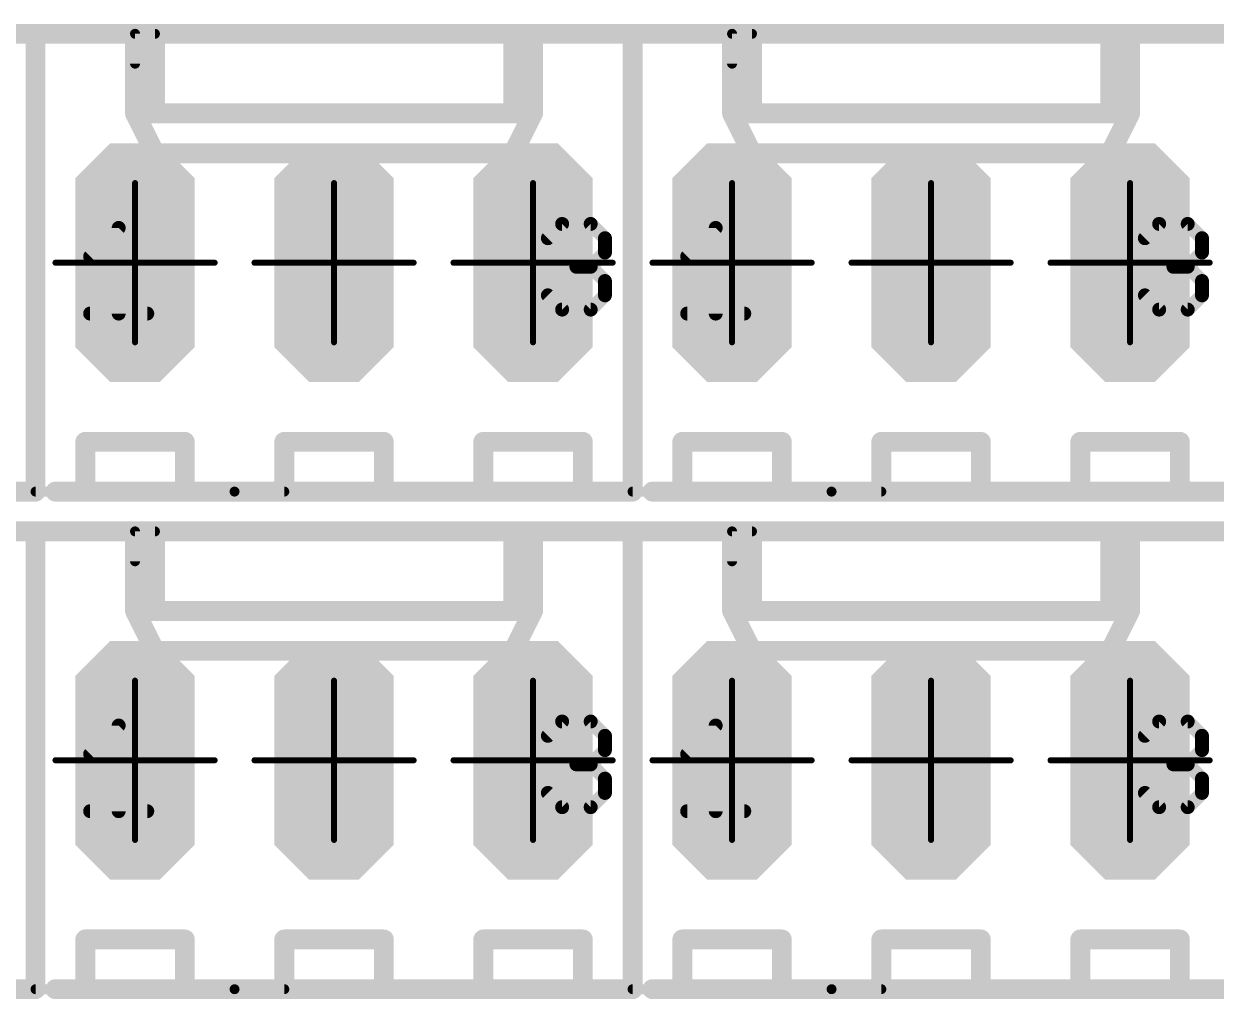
# Model space of a CAD drawing. Extents: x -84 to 54, y -45 to 6.
# Drawn here: x -50.19 to -34.97, y -31.75 to -19.3 of the extents above; entities that cross this region are included whole.
import ezdxf

# ---------------------------------------------------------------- set-up
doc = ezdxf.new("R2010")
doc.units = 0
for name, color, linetype in [('144', 253, 'CONTINUOUS'), ('17', 92, 'CONTINUOUS'), ('21', 253, 'CONTINUOUS'), ('23', 7, 'CONTINUOUS'), ('51', 253, 'CONTINUOUS')]:
    doc.layers.add(name, color=color, linetype=linetype)

# ---------------------------------------------------------------- blocks, each defined once
blk = doc.blocks.new('RECT')
blk.add_solid([(-0.5, -0.5), (0.5, -0.5), (-0.5, 0.5), (0.5, 0.5)])
blk = doc.blocks.new('LONGP100')
at = {"const_width": 0.5}
blk.add_lwpolyline([(-0.75, -0.1036), (-0.75, 0.1036), (-0.6036, 0.25), (0.6036, 0.25), (0.75, 0.1036), (0.75, -0.1036), (0.6036, -0.25), (-0.6036, -0.25), (-0.75, -0.1036), (-0.75, 0.1036)], dxfattribs=at)

msp = doc.modelspace()

# ---------------------------------------------------------------- linework, layer by layer
at = {"layer": '144', "const_width": 0.0381}
for points in [[(-48.749, -21.336, 1), (-48.7871, -21.336)], [(-46.209, -21.336, 1), (-46.2471, -21.336)], [(-43.669, -21.336, 1), (-43.7071, -21.336)], [(-41.129, -21.336, 1), (-41.1671, -21.336)], [(-38.589, -21.336, 1), (-38.6271, -21.336)], [(-36.049, -21.336, 1), (-36.0871, -21.336)], [(-49.784, -22.333, 1), (-49.784, -22.3711)], [(-47.752, -22.3711, 1), (-47.752, -22.333)], [(-47.244, -22.333, 1), (-47.244, -22.3711)], [(-45.212, -22.3711, 1), (-45.212, -22.333)], [(-44.704, -22.333, 1), (-44.704, -22.3711)], [(-42.672, -22.3711, 1), (-42.672, -22.333)], [(-42.164, -22.333, 1), (-42.164, -22.3711)], [(-40.132, -22.3711, 1), (-40.132, -22.333)], [(-39.624, -22.333, 1), (-39.624, -22.3711)], [(-37.592, -22.3711, 1), (-37.592, -22.333)], [(-37.084, -22.333, 1), (-37.084, -22.3711)], [(-35.052, -22.3711, 1), (-35.052, -22.333)], [(-48.7871, -23.368, 1), (-48.749, -23.368)], [(-46.2471, -23.368, 1), (-46.209, -23.368)], [(-43.7071, -23.368, 1), (-43.669, -23.368)], [(-41.1671, -23.368, 1), (-41.129, -23.368)], [(-38.6271, -23.368, 1), (-38.589, -23.368)], [(-36.0871, -23.368, 1), (-36.049, -23.368)], [(-48.749, -27.686, 1), (-48.7871, -27.686)], [(-46.209, -27.686, 1), (-46.2471, -27.686)], [(-43.669, -27.686, 1), (-43.7071, -27.686)], [(-41.129, -27.686, 1), (-41.1671, -27.686)], [(-38.589, -27.686, 1), (-38.6271, -27.686)], [(-36.049, -27.686, 1), (-36.0871, -27.686)], [(-49.784, -28.683, 1), (-49.784, -28.7211)], [(-47.752, -28.7211, 1), (-47.752, -28.683)], [(-47.244, -28.683, 1), (-47.244, -28.7211)], [(-45.212, -28.7211, 1), (-45.212, -28.683)], [(-44.704, -28.683, 1), (-44.704, -28.7211)], [(-42.672, -28.7211, 1), (-42.672, -28.683)], [(-42.164, -28.683, 1), (-42.164, -28.7211)], [(-40.132, -28.7211, 1), (-40.132, -28.683)], [(-39.624, -28.683, 1), (-39.624, -28.7211)], [(-37.592, -28.7211, 1), (-37.592, -28.683)], [(-37.084, -28.683, 1), (-37.084, -28.7211)], [(-35.052, -28.7211, 1), (-35.052, -28.683)], [(-48.7871, -29.718, 1), (-48.749, -29.718)], [(-46.2471, -29.718, 1), (-46.209, -29.718)], [(-43.7071, -29.718, 1), (-43.669, -29.718)], [(-41.1671, -29.718, 1), (-41.129, -29.718)], [(-38.6271, -29.718, 1), (-38.589, -29.718)], [(-36.0871, -29.718, 1), (-36.049, -29.718)]]:
    msp.add_lwpolyline(points, format="xyb", dxfattribs=at)
at = {"layer": '144', "const_width": 0.0762}
for points in [[(-48.768, -21.336), (-48.768, -23.368)], [(-46.228, -21.336), (-46.228, -23.368)], [(-43.688, -21.336), (-43.688, -23.368)], [(-41.148, -21.336), (-41.148, -23.368)], [(-38.608, -21.336), (-38.608, -23.368)], [(-36.068, -21.336), (-36.068, -23.368)], [(-49.784, -22.352), (-47.752, -22.352)], [(-47.244, -22.352), (-45.212, -22.352)], [(-44.704, -22.352), (-42.672, -22.352)], [(-42.164, -22.352), (-40.132, -22.352)], [(-39.624, -22.352), (-37.592, -22.352)], [(-37.084, -22.352), (-35.052, -22.352)], [(-48.768, -27.686), (-48.768, -29.718)], [(-46.228, -27.686), (-46.228, -29.718)], [(-43.688, -27.686), (-43.688, -29.718)], [(-41.148, -27.686), (-41.148, -29.718)], [(-38.608, -27.686), (-38.608, -29.718)], [(-36.068, -27.686), (-36.068, -29.718)], [(-49.784, -28.702), (-47.752, -28.702)], [(-47.244, -28.702), (-45.212, -28.702)], [(-44.704, -28.702), (-42.672, -28.702)], [(-42.164, -28.702), (-40.132, -28.702)], [(-39.624, -28.702), (-37.592, -28.702)], [(-37.084, -28.702), (-35.052, -28.702)]]:
    msp.add_lwpolyline(points, dxfattribs=at)
at = {"layer": '21'}
for points, const_width in [([(-50.038, -19.431), (-55.118, -19.431)], 0.254), ([(-50.038, -22.352), (-50.038, -19.431)], 0.254), ([(-50.038, -22.352), (-50.038, -19.431)], 0.254), ([(-50.038, -19.431), (-48.768, -19.431)], 0.254), ([(-48.768, -19.431), (-47.498, -19.431)], 0.254), ([(-48.768, -20.447), (-48.768, -19.431)], 0.254), ([(-48.514, -19.431), (-48.514, -20.447)], 0.254), ([(-42.418, -19.431), (-47.498, -19.431)], 0.254), ([(-43.942, -19.431), (-43.942, -20.447)], 0.254), ([(-43.688, -20.447), (-43.688, -19.431)], 0.254), ([(-42.418, -22.352), (-42.418, -19.431)], 0.254), ([(-42.418, -22.352), (-42.418, -19.431)], 0.254), ([(-42.418, -19.431), (-41.148, -19.431)], 0.254), ([(-41.148, -19.431), (-39.878, -19.431)], 0.254), ([(-41.148, -20.447), (-41.148, -19.431)], 0.254), ([(-40.894, -19.431), (-40.894, -20.447)], 0.254), ([(-34.798, -19.431), (-39.878, -19.431)], 0.254), ([(-36.322, -19.431), (-36.322, -20.447)], 0.254), ([(-36.068, -20.447), (-36.068, -19.431)], 0.254), ([(-48.768, -19.812), (-48.768, -19.431)], 0.127), ([(-48.514, -19.431), (-48.768, -19.431)], 0.127), ([(-41.148, -19.812), (-41.148, -19.431)], 0.127), ([(-40.894, -19.431), (-41.148, -19.431)], 0.127), ([(-48.768, -20.447), (-48.514, -20.447)], 0.254), ([(-48.768, -20.447), (-48.514, -20.955)], 0.254), ([(-48.514, -20.447), (-43.942, -20.447)], 0.254), ([(-43.942, -20.447), (-43.688, -20.447)], 0.254), ([(-43.942, -20.955), (-43.688, -20.447)], 0.254), ([(-41.148, -20.447), (-40.894, -20.447)], 0.254), ([(-41.148, -20.447), (-40.894, -20.955)], 0.254), ([(-40.894, -20.447), (-36.322, -20.447)], 0.254), ([(-36.322, -20.447), (-36.068, -20.447)], 0.254), ([(-36.322, -20.955), (-36.068, -20.447)], 0.254), ([(-48.514, -20.955), (-43.942, -20.955)], 0.254), ([(-40.894, -20.955), (-36.322, -20.955)], 0.254), ([(-49.341, -22.2725), (-48.9767, -21.9081)], 0.1778), ([(-48.9767, -21.9081), (-48.9767, -23.0012)], 0.1778), ([(-43.499, -22.0395), (-43.3169, -21.8573)], 0.1778), ([(-43.3169, -21.8573), (-42.9525, -21.8573)], 0.1778), ([(-42.9525, -21.8573), (-42.7703, -22.0395)], 0.1778), ([(-41.721, -22.2725), (-41.3567, -21.9081)], 0.1778), ([(-41.3567, -21.9081), (-41.3567, -23.0012)], 0.1778), ([(-35.879, -22.0395), (-35.6969, -21.8573)], 0.1778), ([(-35.6969, -21.8573), (-35.3325, -21.8573)], 0.1778), ([(-35.3325, -21.8573), (-35.1503, -22.0395)], 0.1778), ([(-42.7703, -22.0395), (-42.7703, -22.2217)], 0.1778), ([(-35.1503, -22.0395), (-35.1503, -22.2217)], 0.1778), ([(-42.7703, -22.2217), (-42.9525, -22.4039)], 0.1778), ([(-35.1503, -22.2217), (-35.3325, -22.4039)], 0.1778), ([(-50.038, -22.352), (-50.038, -25.273)], 0.254), ([(-50.038, -22.352), (-50.038, -25.273)], 0.254), ([(-42.9525, -22.4039), (-43.1347, -22.4039)], 0.1778), ([(-42.9525, -22.4039), (-42.7703, -22.5861)], 0.1778), ([(-42.418, -22.352), (-42.418, -25.273)], 0.254), ([(-42.418, -22.352), (-42.418, -25.273)], 0.254), ([(-35.3325, -22.4039), (-35.5147, -22.4039)], 0.1778), ([(-35.3325, -22.4039), (-35.1503, -22.5861)], 0.1778), ([(-42.7703, -22.5861), (-42.7703, -22.7683)], 0.1778), ([(-35.1503, -22.5861), (-35.1503, -22.7683)], 0.1778), ([(-43.3169, -22.9504), (-43.499, -22.7683)], 0.1778), ([(-42.7703, -22.7683), (-42.9525, -22.9504)], 0.1778), ([(-35.6969, -22.9504), (-35.879, -22.7683)], 0.1778), ([(-35.1503, -22.7683), (-35.3325, -22.9504)], 0.1778), ([(-49.341, -23.0012), (-48.6123, -23.0012)], 0.1778), ([(-42.9525, -22.9504), (-43.3169, -22.9504)], 0.1778), ([(-41.721, -23.0012), (-40.9923, -23.0012)], 0.1778), ([(-35.3325, -22.9504), (-35.6969, -22.9504)], 0.1778), ([(-49.403, -25.273), (-49.403, -24.638)], 0.254), ([(-49.403, -24.638), (-48.133, -24.638)], 0.254), ([(-48.133, -24.638), (-48.133, -25.273)], 0.254), ([(-46.863, -25.273), (-46.863, -24.638)], 0.254), ([(-46.863, -24.638), (-45.593, -24.638)], 0.254), ([(-45.593, -24.638), (-45.593, -25.273)], 0.254), ([(-44.323, -25.273), (-44.323, -24.638)], 0.254), ([(-44.323, -24.638), (-43.053, -24.638)], 0.254), ([(-43.053, -24.638), (-43.053, -25.273)], 0.254), ([(-41.783, -25.273), (-41.783, -24.638)], 0.254), ([(-41.783, -24.638), (-40.513, -24.638)], 0.254), ([(-40.513, -24.638), (-40.513, -25.273)], 0.254), ([(-39.243, -25.273), (-39.243, -24.638)], 0.254), ([(-39.243, -24.638), (-37.973, -24.638)], 0.254), ([(-37.973, -24.638), (-37.973, -25.273)], 0.254), ([(-36.703, -25.273), (-36.703, -24.638)], 0.254), ([(-36.703, -24.638), (-35.433, -24.638)], 0.254), ([(-35.433, -24.638), (-35.433, -25.273)], 0.254), ([(-50.673, -25.273), (-50.038, -25.273)], 0.254), ([(-50.038, -25.273), (-47.498, -25.273)], 0.127), ([(-49.784, -25.273), (-49.403, -25.273)], 0.254), ([(-48.133, -25.273), (-49.403, -25.273)], 0.254), ([(-48.133, -25.273), (-46.863, -25.273)], 0.254), ([(-46.863, -25.273), (-47.498, -25.273)], 0.127), ([(-45.593, -25.273), (-46.863, -25.273)], 0.254), ([(-45.593, -25.273), (-44.323, -25.273)], 0.254), ([(-43.053, -25.273), (-44.323, -25.273)], 0.254), ([(-43.053, -25.273), (-42.418, -25.273)], 0.254), ([(-42.418, -25.273), (-39.878, -25.273)], 0.127), ([(-42.164, -25.273), (-41.783, -25.273)], 0.254), ([(-40.513, -25.273), (-41.783, -25.273)], 0.254), ([(-40.513, -25.273), (-39.243, -25.273)], 0.254), ([(-39.243, -25.273), (-39.878, -25.273)], 0.127), ([(-37.973, -25.273), (-39.243, -25.273)], 0.254), ([(-37.973, -25.273), (-36.703, -25.273)], 0.254), ([(-35.433, -25.273), (-36.703, -25.273)], 0.254), ([(-35.433, -25.273), (-34.798, -25.273)], 0.254), ([(-50.038, -25.781), (-55.118, -25.781)], 0.254), ([(-50.038, -28.702), (-50.038, -25.781)], 0.254), ([(-50.038, -28.702), (-50.038, -25.781)], 0.254), ([(-50.038, -25.781), (-48.768, -25.781)], 0.254), ([(-48.768, -25.781), (-47.498, -25.781)], 0.254), ([(-48.768, -26.797), (-48.768, -25.781)], 0.254), ([(-48.768, -26.162), (-48.768, -25.781)], 0.127), ([(-48.514, -25.781), (-48.768, -25.781)], 0.127), ([(-48.514, -25.781), (-48.514, -26.797)], 0.254), ([(-42.418, -25.781), (-47.498, -25.781)], 0.254), ([(-43.942, -25.781), (-43.942, -26.797)], 0.254), ([(-43.688, -26.797), (-43.688, -25.781)], 0.254), ([(-42.418, -28.702), (-42.418, -25.781)], 0.254), ([(-42.418, -28.702), (-42.418, -25.781)], 0.254), ([(-42.418, -25.781), (-41.148, -25.781)], 0.254), ([(-41.148, -25.781), (-39.878, -25.781)], 0.254), ([(-41.148, -26.797), (-41.148, -25.781)], 0.254), ([(-41.148, -26.162), (-41.148, -25.781)], 0.127), ([(-40.894, -25.781), (-41.148, -25.781)], 0.127), ([(-40.894, -25.781), (-40.894, -26.797)], 0.254), ([(-34.798, -25.781), (-39.878, -25.781)], 0.254), ([(-36.322, -25.781), (-36.322, -26.797)], 0.254), ([(-36.068, -26.797), (-36.068, -25.781)], 0.254), ([(-48.768, -26.797), (-48.514, -26.797)], 0.254), ([(-48.768, -26.797), (-48.514, -27.305)], 0.254), ([(-48.514, -26.797), (-43.942, -26.797)], 0.254), ([(-43.942, -26.797), (-43.688, -26.797)], 0.254), ([(-43.942, -27.305), (-43.688, -26.797)], 0.254), ([(-41.148, -26.797), (-40.894, -26.797)], 0.254), ([(-41.148, -26.797), (-40.894, -27.305)], 0.254), ([(-40.894, -26.797), (-36.322, -26.797)], 0.254), ([(-36.322, -26.797), (-36.068, -26.797)], 0.254), ([(-36.322, -27.305), (-36.068, -26.797)], 0.254), ([(-48.514, -27.305), (-43.942, -27.305)], 0.254), ([(-40.894, -27.305), (-36.322, -27.305)], 0.254), ([(-43.499, -28.3895), (-43.3169, -28.2073)], 0.1778), ([(-43.3169, -28.2073), (-42.9525, -28.2073)], 0.1778), ([(-42.9525, -28.2073), (-42.7703, -28.3895)], 0.1778), ([(-35.879, -28.3895), (-35.6969, -28.2073)], 0.1778), ([(-35.6969, -28.2073), (-35.3325, -28.2073)], 0.1778), ([(-35.3325, -28.2073), (-35.1503, -28.3895)], 0.1778), ([(-49.341, -28.6225), (-48.9767, -28.2581)], 0.1778), ([(-48.9767, -28.2581), (-48.9767, -29.3512)], 0.1778), ([(-42.7703, -28.3895), (-42.7703, -28.5717)], 0.1778), ([(-41.721, -28.6225), (-41.3567, -28.2581)], 0.1778), ([(-41.3567, -28.2581), (-41.3567, -29.3512)], 0.1778), ([(-35.1503, -28.3895), (-35.1503, -28.5717)], 0.1778), ([(-50.038, -28.702), (-50.038, -31.623)], 0.254), ([(-50.038, -28.702), (-50.038, -31.623)], 0.254), ([(-42.7703, -28.5717), (-42.9525, -28.7539)], 0.1778), ([(-42.418, -28.702), (-42.418, -31.623)], 0.254), ([(-42.418, -28.702), (-42.418, -31.623)], 0.254), ([(-35.1503, -28.5717), (-35.3325, -28.7539)], 0.1778), ([(-42.9525, -28.7539), (-43.1347, -28.7539)], 0.1778), ([(-42.9525, -28.7539), (-42.7703, -28.9361)], 0.1778), ([(-35.3325, -28.7539), (-35.5147, -28.7539)], 0.1778), ([(-35.3325, -28.7539), (-35.1503, -28.9361)], 0.1778), ([(-42.7703, -28.9361), (-42.7703, -29.1183)], 0.1778), ([(-35.1503, -28.9361), (-35.1503, -29.1183)], 0.1778), ([(-43.3169, -29.3004), (-43.499, -29.1183)], 0.1778), ([(-42.7703, -29.1183), (-42.9525, -29.3004)], 0.1778), ([(-35.6969, -29.3004), (-35.879, -29.1183)], 0.1778), ([(-35.1503, -29.1183), (-35.3325, -29.3004)], 0.1778), ([(-42.9525, -29.3004), (-43.3169, -29.3004)], 0.1778), ([(-35.3325, -29.3004), (-35.6969, -29.3004)], 0.1778), ([(-49.341, -29.3512), (-48.6123, -29.3512)], 0.1778), ([(-41.721, -29.3512), (-40.9923, -29.3512)], 0.1778), ([(-49.403, -31.623), (-49.403, -30.988)], 0.254), ([(-49.403, -30.988), (-48.133, -30.988)], 0.254), ([(-48.133, -30.988), (-48.133, -31.623)], 0.254), ([(-46.863, -31.623), (-46.863, -30.988)], 0.254), ([(-46.863, -30.988), (-45.593, -30.988)], 0.254), ([(-45.593, -30.988), (-45.593, -31.623)], 0.254), ([(-44.323, -31.623), (-44.323, -30.988)], 0.254), ([(-44.323, -30.988), (-43.053, -30.988)], 0.254), ([(-43.053, -30.988), (-43.053, -31.623)], 0.254), ([(-41.783, -31.623), (-41.783, -30.988)], 0.254), ([(-41.783, -30.988), (-40.513, -30.988)], 0.254), ([(-40.513, -30.988), (-40.513, -31.623)], 0.254), ([(-39.243, -31.623), (-39.243, -30.988)], 0.254), ([(-39.243, -30.988), (-37.973, -30.988)], 0.254), ([(-37.973, -30.988), (-37.973, -31.623)], 0.254), ([(-36.703, -31.623), (-36.703, -30.988)], 0.254), ([(-36.703, -30.988), (-35.433, -30.988)], 0.254), ([(-35.433, -30.988), (-35.433, -31.623)], 0.254), ([(-50.673, -31.623), (-50.038, -31.623)], 0.254), ([(-49.784, -31.623), (-49.403, -31.623)], 0.254), ([(-48.133, -31.623), (-49.403, -31.623)], 0.254), ([(-48.133, -31.623), (-46.863, -31.623)], 0.254), ([(-45.593, -31.623), (-46.863, -31.623)], 0.254), ([(-45.593, -31.623), (-44.323, -31.623)], 0.254), ([(-43.053, -31.623), (-44.323, -31.623)], 0.254), ([(-43.053, -31.623), (-42.418, -31.623)], 0.254), ([(-42.164, -31.623), (-41.783, -31.623)], 0.254), ([(-40.513, -31.623), (-41.783, -31.623)], 0.254), ([(-40.513, -31.623), (-39.243, -31.623)], 0.254), ([(-37.973, -31.623), (-39.243, -31.623)], 0.254), ([(-37.973, -31.623), (-36.703, -31.623)], 0.254), ([(-35.433, -31.623), (-36.703, -31.623)], 0.254), ([(-35.433, -31.623), (-34.798, -31.623)], 0.254), ([(-50.038, -31.623), (-47.498, -31.623)], 0.127), ([(-46.863, -31.623), (-47.498, -31.623)], 0.127), ([(-42.418, -31.623), (-39.878, -31.623)], 0.127), ([(-39.243, -31.623), (-39.878, -31.623)], 0.127)]:
    msp.add_lwpolyline(points, dxfattribs=dict(at, const_width=const_width))
for points, const_width in [([(-49.9745, -19.431, 1), (-50.1015, -19.431)], 0.127), ([(-49.9745, -19.431, 1), (-50.1015, -19.431)], 0.127), ([(-50.038, -19.3675, 1), (-50.038, -19.4945)], 0.127), ([(-50.038, -19.4945, 1), (-50.038, -19.3675)], 0.127), ([(-48.768, -19.3675, 1), (-48.768, -19.4945)], 0.127), ([(-48.7045, -19.431, 1), (-48.8315, -19.431)], 0.127), ([(-48.768, -19.4945, 1), (-48.768, -19.3675)], 0.127), ([(-48.4505, -19.431, 1), (-48.5775, -19.431)], 0.127), ([(-47.498, -19.3675, 1), (-47.498, -19.4945)], 0.127), ([(-47.498, -19.4945, 1), (-47.498, -19.3675)], 0.127), ([(-43.8785, -19.431, 1), (-44.0055, -19.431)], 0.127), ([(-43.6245, -19.431, 1), (-43.7515, -19.431)], 0.127), ([(-42.3545, -19.431, 1), (-42.4815, -19.431)], 0.127), ([(-42.3545, -19.431, 1), (-42.4815, -19.431)], 0.127), ([(-42.418, -19.3675, 1), (-42.418, -19.4945)], 0.127), ([(-42.418, -19.4945, 1), (-42.418, -19.3675)], 0.127), ([(-41.148, -19.3675, 1), (-41.148, -19.4945)], 0.127), ([(-41.0845, -19.431, 1), (-41.2115, -19.431)], 0.127), ([(-41.148, -19.4945, 1), (-41.148, -19.3675)], 0.127), ([(-40.8305, -19.431, 1), (-40.9575, -19.431)], 0.127), ([(-39.878, -19.3675, 1), (-39.878, -19.4945)], 0.127), ([(-39.878, -19.4945, 1), (-39.878, -19.3675)], 0.127), ([(-36.2585, -19.431, 1), (-36.3855, -19.431)], 0.127), ([(-36.0045, -19.431, 1), (-36.1315, -19.431)], 0.127), ([(-48.7362, -19.431, 1), (-48.7998, -19.431)], 0.0635), ([(-48.768, -19.3993, 1), (-48.768, -19.4627)], 0.0635), ([(-48.514, -19.4627, 1), (-48.514, -19.3993)], 0.0635), ([(-41.1163, -19.431, 1), (-41.1798, -19.431)], 0.0635), ([(-41.148, -19.3993, 1), (-41.148, -19.4627)], 0.0635), ([(-40.894, -19.4627, 1), (-40.894, -19.3993)], 0.0635), ([(-48.7998, -19.812, 1), (-48.7362, -19.812)], 0.0635), ([(-41.1798, -19.812, 1), (-41.1163, -19.812)], 0.0635), ([(-48.768, -20.3835, 1), (-48.768, -20.5105)], 0.127), ([(-48.7112, -20.4186, 1), (-48.8248, -20.4754)], 0.127), ([(-48.8315, -20.447, 1), (-48.7045, -20.447)], 0.127), ([(-48.514, -20.3835, 1), (-48.514, -20.5105)], 0.127), ([(-48.5775, -20.447, 1), (-48.4505, -20.447)], 0.127), ([(-48.514, -20.5105, 1), (-48.514, -20.3835)], 0.127), ([(-43.942, -20.3835, 1), (-43.942, -20.5105)], 0.127), ([(-44.0055, -20.447, 1), (-43.8785, -20.447)], 0.127), ([(-43.942, -20.5105, 1), (-43.942, -20.3835)], 0.127), ([(-43.7515, -20.447, 1), (-43.6245, -20.447)], 0.127), ([(-43.6312, -20.4754, 1), (-43.7448, -20.4186)], 0.127), ([(-43.688, -20.5105, 1), (-43.688, -20.3835)], 0.127), ([(-41.148, -20.3835, 1), (-41.148, -20.5105)], 0.127), ([(-41.0912, -20.4186, 1), (-41.2048, -20.4754)], 0.127), ([(-41.2115, -20.447, 1), (-41.0845, -20.447)], 0.127), ([(-40.894, -20.3835, 1), (-40.894, -20.5105)], 0.127), ([(-40.9575, -20.447, 1), (-40.8305, -20.447)], 0.127), ([(-40.894, -20.5105, 1), (-40.894, -20.3835)], 0.127), ([(-36.322, -20.3835, 1), (-36.322, -20.5105)], 0.127), ([(-36.3855, -20.447, 1), (-36.2585, -20.447)], 0.127), ([(-36.322, -20.5105, 1), (-36.322, -20.3835)], 0.127), ([(-36.1315, -20.447, 1), (-36.0045, -20.447)], 0.127), ([(-36.0112, -20.4754, 1), (-36.1248, -20.4186)], 0.127), ([(-36.068, -20.5105, 1), (-36.068, -20.3835)], 0.127), ([(-48.514, -20.8915, 1), (-48.514, -21.0185)], 0.127), ([(-43.942, -21.0185, 1), (-43.942, -20.8915)], 0.127), ([(-40.894, -20.8915, 1), (-40.894, -21.0185)], 0.127), ([(-36.322, -21.0185, 1), (-36.322, -20.8915)], 0.127), ([(-48.5708, -20.9834, 1), (-48.4572, -20.9266)], 0.127), ([(-43.9988, -20.9266, 1), (-43.8852, -20.9834)], 0.127), ([(-40.9508, -20.9834, 1), (-40.8372, -20.9266)], 0.127), ([(-36.3788, -20.9266, 1), (-36.2652, -20.9834)], 0.127), ([(-48.9323, -21.9081, 1), (-49.0211, -21.9081)], 0.0889), ([(-48.9453, -21.9395, 1), (-49.0081, -21.8767)], 0.0889), ([(-43.3169, -21.8129, 1), (-43.3169, -21.9018)], 0.0889), ([(-43.2855, -21.8887, 1), (-43.3483, -21.8259)], 0.0889), ([(-42.9211, -21.8259, 1), (-42.9839, -21.8887)], 0.0889), ([(-42.9525, -21.9018, 1), (-42.9525, -21.8129)], 0.0889), ([(-41.3123, -21.9081, 1), (-41.4012, -21.9081)], 0.0889), ([(-41.3253, -21.9395, 1), (-41.3881, -21.8767)], 0.0889), ([(-35.6969, -21.8129, 1), (-35.6969, -21.9018)], 0.0889), ([(-35.6655, -21.8887, 1), (-35.7283, -21.8259)], 0.0889), ([(-35.3011, -21.8259, 1), (-35.3639, -21.8887)], 0.0889), ([(-35.3325, -21.9018, 1), (-35.3325, -21.8129)], 0.0889), ([(-43.5304, -22.0081, 1), (-43.4676, -22.0709)], 0.0889), ([(-42.7259, -22.0395, 1), (-42.8147, -22.0395)], 0.0889), ([(-42.8017, -22.0709, 1), (-42.7389, -22.0081)], 0.0889), ([(-35.9104, -22.0081, 1), (-35.8476, -22.0709)], 0.0889), ([(-35.1059, -22.0395, 1), (-35.1947, -22.0395)], 0.0889), ([(-35.1817, -22.0709, 1), (-35.1189, -22.0081)], 0.0889), ([(-49.3724, -22.2411, 1), (-49.3096, -22.3039)], 0.0889), ([(-42.8147, -22.2217, 1), (-42.7259, -22.2217)], 0.0889), ([(-42.7389, -22.2531, 1), (-42.8017, -22.1903)], 0.0889), ([(-41.7524, -22.2411, 1), (-41.6896, -22.3039)], 0.0889), ([(-35.1947, -22.2217, 1), (-35.1059, -22.2217)], 0.0889), ([(-35.1189, -22.2531, 1), (-35.1817, -22.1903)], 0.0889), ([(-49.9745, -22.352, 1), (-50.1015, -22.352)], 0.127), ([(-49.9745, -22.352, 1), (-50.1015, -22.352)], 0.127), ([(-50.1015, -22.352, 1), (-49.9745, -22.352)], 0.127), ([(-50.1015, -22.352, 1), (-49.9745, -22.352)], 0.127), ([(-43.1347, -22.3594, 1), (-43.1347, -22.4484)], 0.0889), ([(-42.9211, -22.3725, 1), (-42.9839, -22.4353)], 0.0889), ([(-42.9839, -22.3725, 1), (-42.9211, -22.4353)], 0.0889), ([(-42.9525, -22.4484, 1), (-42.9525, -22.3594)], 0.0889), ([(-42.3545, -22.352, 1), (-42.4815, -22.352)], 0.127), ([(-42.3545, -22.352, 1), (-42.4815, -22.352)], 0.127), ([(-42.4815, -22.352, 1), (-42.3545, -22.352)], 0.127), ([(-42.4815, -22.352, 1), (-42.3545, -22.352)], 0.127), ([(-35.5147, -22.3594, 1), (-35.5147, -22.4484)], 0.0889), ([(-35.3011, -22.3725, 1), (-35.3639, -22.4353)], 0.0889), ([(-35.3639, -22.3725, 1), (-35.3011, -22.4353)], 0.0889), ([(-35.3325, -22.4484, 1), (-35.3325, -22.3594)], 0.0889), ([(-42.7259, -22.5861, 1), (-42.8147, -22.5861)], 0.0889), ([(-42.8017, -22.6175, 1), (-42.7389, -22.5547)], 0.0889), ([(-35.1059, -22.5861, 1), (-35.1947, -22.5861)], 0.0889), ([(-35.1817, -22.6175, 1), (-35.1189, -22.5547)], 0.0889), ([(-43.4676, -22.7369, 1), (-43.5304, -22.7997)], 0.0889), ([(-42.8147, -22.7683, 1), (-42.7259, -22.7683)], 0.0889), ([(-42.7389, -22.7997, 1), (-42.8017, -22.7369)], 0.0889), ([(-35.8476, -22.7369, 1), (-35.9104, -22.7997)], 0.0889), ([(-35.1947, -22.7683, 1), (-35.1059, -22.7683)], 0.0889), ([(-35.1189, -22.7997, 1), (-35.1817, -22.7369)], 0.0889), ([(-49.341, -22.9567, 1), (-49.341, -23.0457)], 0.0889), ([(-49.0211, -23.0012, 1), (-48.9323, -23.0012)], 0.0889), ([(-48.6123, -23.0457, 1), (-48.6123, -22.9567)], 0.0889), ([(-43.3169, -22.906, 1), (-43.3169, -22.9949)], 0.0889), ([(-43.3483, -22.9818, 1), (-43.2855, -22.919)], 0.0889), ([(-42.9839, -22.919, 1), (-42.9211, -22.9818)], 0.0889), ([(-42.9525, -22.9949, 1), (-42.9525, -22.906)], 0.0889), ([(-41.721, -22.9567, 1), (-41.721, -23.0457)], 0.0889), ([(-41.4012, -23.0012, 1), (-41.3123, -23.0012)], 0.0889), ([(-40.9923, -23.0457, 1), (-40.9923, -22.9567)], 0.0889), ([(-35.6969, -22.906, 1), (-35.6969, -22.9949)], 0.0889), ([(-35.7283, -22.9818, 1), (-35.6655, -22.919)], 0.0889), ([(-35.3639, -22.919, 1), (-35.3011, -22.9818)], 0.0889), ([(-35.3325, -22.9949, 1), (-35.3325, -22.906)], 0.0889), ([(-49.3395, -24.638, 1), (-49.4665, -24.638)], 0.127), ([(-49.403, -24.5745, 1), (-49.403, -24.7015)], 0.127), ([(-48.0695, -24.638, 1), (-48.1965, -24.638)], 0.127), ([(-48.133, -24.7015, 1), (-48.133, -24.5745)], 0.127), ([(-46.7995, -24.638, 1), (-46.9265, -24.638)], 0.127), ([(-46.863, -24.5745, 1), (-46.863, -24.7015)], 0.127), ([(-45.5295, -24.638, 1), (-45.6565, -24.638)], 0.127), ([(-45.593, -24.7015, 1), (-45.593, -24.5745)], 0.127), ([(-44.2595, -24.638, 1), (-44.3865, -24.638)], 0.127), ([(-44.323, -24.5745, 1), (-44.323, -24.7015)], 0.127), ([(-42.9895, -24.638, 1), (-43.1165, -24.638)], 0.127), ([(-43.053, -24.7015, 1), (-43.053, -24.5745)], 0.127), ([(-41.7195, -24.638, 1), (-41.8465, -24.638)], 0.127), ([(-41.783, -24.5745, 1), (-41.783, -24.7015)], 0.127), ([(-40.4495, -24.638, 1), (-40.5765, -24.638)], 0.127), ([(-40.513, -24.7015, 1), (-40.513, -24.5745)], 0.127), ([(-39.1795, -24.638, 1), (-39.3065, -24.638)], 0.127), ([(-39.243, -24.5745, 1), (-39.243, -24.7015)], 0.127), ([(-37.9095, -24.638, 1), (-38.0365, -24.638)], 0.127), ([(-37.973, -24.7015, 1), (-37.973, -24.5745)], 0.127), ([(-36.6395, -24.638, 1), (-36.7665, -24.638)], 0.127), ([(-36.703, -24.5745, 1), (-36.703, -24.7015)], 0.127), ([(-35.3695, -24.638, 1), (-35.4965, -24.638)], 0.127), ([(-35.433, -24.7015, 1), (-35.433, -24.5745)], 0.127), ([(-50.1015, -25.273, 1), (-49.9745, -25.273)], 0.127), ([(-50.1015, -25.273, 1), (-49.9745, -25.273)], 0.127), ([(-50.038, -25.3365, 1), (-50.038, -25.2095)], 0.127), ([(-50.038, -25.2413, 1), (-50.038, -25.3047)], 0.0635), ([(-49.784, -25.2095, 1), (-49.784, -25.3365)], 0.127), ([(-49.403, -25.2095, 1), (-49.403, -25.3365)], 0.127), ([(-49.4665, -25.273, 1), (-49.3395, -25.273)], 0.127), ([(-49.403, -25.3365, 1), (-49.403, -25.2095)], 0.127), ([(-48.133, -25.2095, 1), (-48.133, -25.3365)], 0.127), ([(-48.1965, -25.273, 1), (-48.0695, -25.273)], 0.127), ([(-48.133, -25.3365, 1), (-48.133, -25.2095)], 0.127), ([(-47.498, -25.2413, 1), (-47.498, -25.3047)], 0.0635), ([(-47.498, -25.3047, 1), (-47.498, -25.2413)], 0.0635), ([(-46.863, -25.2095, 1), (-46.863, -25.3365)], 0.127), ([(-46.9265, -25.273, 1), (-46.7995, -25.273)], 0.127), ([(-46.863, -25.3365, 1), (-46.863, -25.2095)], 0.127), ([(-46.863, -25.3047, 1), (-46.863, -25.2413)], 0.0635), ([(-45.593, -25.2095, 1), (-45.593, -25.3365)], 0.127), ([(-45.6565, -25.273, 1), (-45.5295, -25.273)], 0.127), ([(-45.593, -25.3365, 1), (-45.593, -25.2095)], 0.127), ([(-44.323, -25.2095, 1), (-44.323, -25.3365)], 0.127), ([(-44.3865, -25.273, 1), (-44.2595, -25.273)], 0.127), ([(-44.323, -25.3365, 1), (-44.323, -25.2095)], 0.127), ([(-43.053, -25.2095, 1), (-43.053, -25.3365)], 0.127), ([(-43.1165, -25.273, 1), (-42.9895, -25.273)], 0.127), ([(-43.053, -25.3365, 1), (-43.053, -25.2095)], 0.127), ([(-42.4815, -25.273, 1), (-42.3545, -25.273)], 0.127), ([(-42.4815, -25.273, 1), (-42.3545, -25.273)], 0.127), ([(-42.418, -25.3365, 1), (-42.418, -25.2095)], 0.127), ([(-42.418, -25.2413, 1), (-42.418, -25.3047)], 0.0635), ([(-42.164, -25.2095, 1), (-42.164, -25.3365)], 0.127), ([(-41.783, -25.2095, 1), (-41.783, -25.3365)], 0.127), ([(-41.8465, -25.273, 1), (-41.7195, -25.273)], 0.127), ([(-41.783, -25.3365, 1), (-41.783, -25.2095)], 0.127), ([(-40.513, -25.2095, 1), (-40.513, -25.3365)], 0.127), ([(-40.5765, -25.273, 1), (-40.4495, -25.273)], 0.127), ([(-40.513, -25.3365, 1), (-40.513, -25.2095)], 0.127), ([(-39.878, -25.2413, 1), (-39.878, -25.3047)], 0.0635), ([(-39.878, -25.3047, 1), (-39.878, -25.2413)], 0.0635), ([(-39.243, -25.2095, 1), (-39.243, -25.3365)], 0.127), ([(-39.3065, -25.273, 1), (-39.1795, -25.273)], 0.127), ([(-39.243, -25.3365, 1), (-39.243, -25.2095)], 0.127), ([(-39.243, -25.3047, 1), (-39.243, -25.2413)], 0.0635), ([(-37.973, -25.2095, 1), (-37.973, -25.3365)], 0.127), ([(-38.0365, -25.273, 1), (-37.9095, -25.273)], 0.127), ([(-37.973, -25.3365, 1), (-37.973, -25.2095)], 0.127), ([(-36.703, -25.2095, 1), (-36.703, -25.3365)], 0.127), ([(-36.7665, -25.273, 1), (-36.6395, -25.273)], 0.127), ([(-36.703, -25.3365, 1), (-36.703, -25.2095)], 0.127), ([(-35.433, -25.2095, 1), (-35.433, -25.3365)], 0.127), ([(-35.4965, -25.273, 1), (-35.3695, -25.273)], 0.127), ([(-35.433, -25.3365, 1), (-35.433, -25.2095)], 0.127), ([(-49.9745, -25.781, 1), (-50.1015, -25.781)], 0.127), ([(-49.9745, -25.781, 1), (-50.1015, -25.781)], 0.127), ([(-50.038, -25.7175, 1), (-50.038, -25.8445)], 0.127), ([(-50.038, -25.8445, 1), (-50.038, -25.7175)], 0.127), ([(-48.768, -25.7175, 1), (-48.768, -25.8445)], 0.127), ([(-48.7045, -25.781, 1), (-48.8315, -25.781)], 0.127), ([(-48.7362, -25.781, 1), (-48.7998, -25.781)], 0.0635), ([(-48.768, -25.8445, 1), (-48.768, -25.7175)], 0.127), ([(-48.768, -25.7493, 1), (-48.768, -25.8128)], 0.0635), ([(-48.4505, -25.781, 1), (-48.5775, -25.781)], 0.127), ([(-48.514, -25.8128, 1), (-48.514, -25.7493)], 0.0635), ([(-47.498, -25.7175, 1), (-47.498, -25.8445)], 0.127), ([(-47.498, -25.8445, 1), (-47.498, -25.7175)], 0.127), ([(-43.8785, -25.781, 1), (-44.0055, -25.781)], 0.127), ([(-43.6245, -25.781, 1), (-43.7515, -25.781)], 0.127), ([(-42.3545, -25.781, 1), (-42.4815, -25.781)], 0.127), ([(-42.3545, -25.781, 1), (-42.4815, -25.781)], 0.127), ([(-42.418, -25.7175, 1), (-42.418, -25.8445)], 0.127), ([(-42.418, -25.8445, 1), (-42.418, -25.7175)], 0.127), ([(-41.148, -25.7175, 1), (-41.148, -25.8445)], 0.127), ([(-41.0845, -25.781, 1), (-41.2115, -25.781)], 0.127), ([(-41.1163, -25.781, 1), (-41.1798, -25.781)], 0.0635), ([(-41.148, -25.8445, 1), (-41.148, -25.7175)], 0.127), ([(-41.148, -25.7493, 1), (-41.148, -25.8128)], 0.0635), ([(-40.8305, -25.781, 1), (-40.9575, -25.781)], 0.127), ([(-40.894, -25.8128, 1), (-40.894, -25.7493)], 0.0635), ([(-39.878, -25.7175, 1), (-39.878, -25.8445)], 0.127), ([(-39.878, -25.8445, 1), (-39.878, -25.7175)], 0.127), ([(-36.2585, -25.781, 1), (-36.3855, -25.781)], 0.127), ([(-36.0045, -25.781, 1), (-36.1315, -25.781)], 0.127), ([(-48.7998, -26.162, 1), (-48.7362, -26.162)], 0.0635), ([(-41.1798, -26.162, 1), (-41.1163, -26.162)], 0.0635), ([(-48.768, -26.7335, 1), (-48.768, -26.8605)], 0.127), ([(-48.7112, -26.7686, 1), (-48.8248, -26.8254)], 0.127), ([(-48.8315, -26.797, 1), (-48.7045, -26.797)], 0.127), ([(-48.514, -26.7335, 1), (-48.514, -26.8605)], 0.127), ([(-48.5775, -26.797, 1), (-48.4505, -26.797)], 0.127), ([(-48.514, -26.8605, 1), (-48.514, -26.7335)], 0.127), ([(-43.942, -26.7335, 1), (-43.942, -26.8605)], 0.127), ([(-44.0055, -26.797, 1), (-43.8785, -26.797)], 0.127), ([(-43.942, -26.8605, 1), (-43.942, -26.7335)], 0.127), ([(-43.7515, -26.797, 1), (-43.6245, -26.797)], 0.127), ([(-43.6312, -26.8254, 1), (-43.7448, -26.7686)], 0.127), ([(-43.688, -26.8605, 1), (-43.688, -26.7335)], 0.127), ([(-41.148, -26.7335, 1), (-41.148, -26.8605)], 0.127), ([(-41.0912, -26.7686, 1), (-41.2048, -26.8254)], 0.127), ([(-41.2115, -26.797, 1), (-41.0845, -26.797)], 0.127), ([(-40.894, -26.7335, 1), (-40.894, -26.8605)], 0.127), ([(-40.9575, -26.797, 1), (-40.8305, -26.797)], 0.127), ([(-40.894, -26.8605, 1), (-40.894, -26.7335)], 0.127), ([(-36.322, -26.7335, 1), (-36.322, -26.8605)], 0.127), ([(-36.3855, -26.797, 1), (-36.2585, -26.797)], 0.127), ([(-36.322, -26.8605, 1), (-36.322, -26.7335)], 0.127), ([(-36.1315, -26.797, 1), (-36.0045, -26.797)], 0.127), ([(-36.0112, -26.8254, 1), (-36.1248, -26.7686)], 0.127), ([(-36.068, -26.8605, 1), (-36.068, -26.7335)], 0.127), ([(-48.514, -27.2415, 1), (-48.514, -27.3685)], 0.127), ([(-48.5708, -27.3334, 1), (-48.4572, -27.2766)], 0.127), ([(-43.9988, -27.2766, 1), (-43.8852, -27.3334)], 0.127), ([(-43.942, -27.3685, 1), (-43.942, -27.2415)], 0.127), ([(-40.894, -27.2415, 1), (-40.894, -27.3685)], 0.127), ([(-40.9508, -27.3334, 1), (-40.8372, -27.2766)], 0.127), ([(-36.3788, -27.2766, 1), (-36.2652, -27.3334)], 0.127), ([(-36.322, -27.3685, 1), (-36.322, -27.2415)], 0.127), ([(-43.3169, -28.1628, 1), (-43.3169, -28.2518)], 0.0889), ([(-43.2855, -28.2387, 1), (-43.3483, -28.1759)], 0.0889), ([(-42.9211, -28.1759, 1), (-42.9839, -28.2387)], 0.0889), ([(-42.9525, -28.2518, 1), (-42.9525, -28.1628)], 0.0889), ([(-35.6969, -28.1628, 1), (-35.6969, -28.2518)], 0.0889), ([(-35.6655, -28.2387, 1), (-35.7283, -28.1759)], 0.0889), ([(-35.3011, -28.1759, 1), (-35.3639, -28.2387)], 0.0889), ([(-35.3325, -28.2518, 1), (-35.3325, -28.1628)], 0.0889), ([(-48.9323, -28.2581, 1), (-49.0211, -28.2581)], 0.0889), ([(-48.9453, -28.2895, 1), (-49.0081, -28.2267)], 0.0889), ([(-42.7259, -28.3895, 1), (-42.8147, -28.3895)], 0.0889), ([(-41.3123, -28.2581, 1), (-41.4012, -28.2581)], 0.0889), ([(-41.3253, -28.2895, 1), (-41.3881, -28.2267)], 0.0889), ([(-35.1059, -28.3895, 1), (-35.1947, -28.3895)], 0.0889), ([(-43.5304, -28.3581, 1), (-43.4676, -28.4209)], 0.0889), ([(-42.8017, -28.4209, 1), (-42.7389, -28.3581)], 0.0889), ([(-35.9104, -28.3581, 1), (-35.8476, -28.4209)], 0.0889), ([(-35.1817, -28.4209, 1), (-35.1189, -28.3581)], 0.0889), ([(-49.9745, -28.702, 1), (-50.1015, -28.702)], 0.127), ([(-49.9745, -28.702, 1), (-50.1015, -28.702)], 0.127), ([(-49.3724, -28.5911, 1), (-49.3096, -28.6539)], 0.0889), ([(-42.8147, -28.5717, 1), (-42.7259, -28.5717)], 0.0889), ([(-42.7389, -28.6031, 1), (-42.8017, -28.5403)], 0.0889), ([(-42.3545, -28.702, 1), (-42.4815, -28.702)], 0.127), ([(-42.3545, -28.702, 1), (-42.4815, -28.702)], 0.127), ([(-41.7524, -28.5911, 1), (-41.6896, -28.6539)], 0.0889), ([(-35.1947, -28.5717, 1), (-35.1059, -28.5717)], 0.0889), ([(-35.1189, -28.6031, 1), (-35.1817, -28.5403)], 0.0889), ([(-50.1015, -28.702, 1), (-49.9745, -28.702)], 0.127), ([(-50.1015, -28.702, 1), (-49.9745, -28.702)], 0.127), ([(-43.1347, -28.7095, 1), (-43.1347, -28.7984)], 0.0889), ([(-42.9211, -28.7225, 1), (-42.9839, -28.7853)], 0.0889), ([(-42.9839, -28.7225, 1), (-42.9211, -28.7853)], 0.0889), ([(-42.9525, -28.7984, 1), (-42.9525, -28.7095)], 0.0889), ([(-42.4815, -28.702, 1), (-42.3545, -28.702)], 0.127), ([(-42.4815, -28.702, 1), (-42.3545, -28.702)], 0.127), ([(-35.5147, -28.7095, 1), (-35.5147, -28.7984)], 0.0889), ([(-35.3011, -28.7225, 1), (-35.3639, -28.7853)], 0.0889), ([(-35.3639, -28.7225, 1), (-35.3011, -28.7853)], 0.0889), ([(-35.3325, -28.7984, 1), (-35.3325, -28.7095)], 0.0889), ([(-42.7259, -28.9361, 1), (-42.8147, -28.9361)], 0.0889), ([(-42.8017, -28.9675, 1), (-42.7389, -28.9047)], 0.0889), ([(-35.1059, -28.9361, 1), (-35.1947, -28.9361)], 0.0889), ([(-35.1817, -28.9675, 1), (-35.1189, -28.9047)], 0.0889), ([(-43.4676, -29.0869, 1), (-43.5304, -29.1497)], 0.0889), ([(-42.7389, -29.1497, 1), (-42.8017, -29.0869)], 0.0889), ([(-35.8476, -29.0869, 1), (-35.9104, -29.1497)], 0.0889), ([(-35.1189, -29.1497, 1), (-35.1817, -29.0869)], 0.0889), ([(-43.3169, -29.2559, 1), (-43.3169, -29.3449)], 0.0889), ([(-42.9525, -29.3449, 1), (-42.9525, -29.2559)], 0.0889), ([(-42.8147, -29.1183, 1), (-42.7259, -29.1183)], 0.0889), ([(-35.6969, -29.2559, 1), (-35.6969, -29.3449)], 0.0889), ([(-35.3325, -29.3449, 1), (-35.3325, -29.2559)], 0.0889), ([(-35.1947, -29.1183, 1), (-35.1059, -29.1183)], 0.0889), ([(-49.341, -29.3068, 1), (-49.341, -29.3957)], 0.0889), ([(-49.0211, -29.3512, 1), (-48.9323, -29.3512)], 0.0889), ([(-48.6123, -29.3957, 1), (-48.6123, -29.3068)], 0.0889), ([(-43.3483, -29.3318, 1), (-43.2855, -29.269)], 0.0889), ([(-42.9839, -29.269, 1), (-42.9211, -29.3318)], 0.0889), ([(-41.721, -29.3068, 1), (-41.721, -29.3957)], 0.0889), ([(-41.4012, -29.3512, 1), (-41.3123, -29.3512)], 0.0889), ([(-40.9923, -29.3957, 1), (-40.9923, -29.3068)], 0.0889), ([(-35.7283, -29.3318, 1), (-35.6655, -29.269)], 0.0889), ([(-35.3639, -29.269, 1), (-35.3011, -29.3318)], 0.0889), ([(-49.3395, -30.988, 1), (-49.4665, -30.988)], 0.127), ([(-49.403, -30.9245, 1), (-49.403, -31.0515)], 0.127), ([(-48.0695, -30.988, 1), (-48.1965, -30.988)], 0.127), ([(-48.133, -31.0515, 1), (-48.133, -30.9245)], 0.127), ([(-46.7995, -30.988, 1), (-46.9265, -30.988)], 0.127), ([(-46.863, -30.9245, 1), (-46.863, -31.0515)], 0.127), ([(-45.5295, -30.988, 1), (-45.6565, -30.988)], 0.127), ([(-45.593, -31.0515, 1), (-45.593, -30.9245)], 0.127), ([(-44.2595, -30.988, 1), (-44.3865, -30.988)], 0.127), ([(-44.323, -30.9245, 1), (-44.323, -31.0515)], 0.127), ([(-42.9895, -30.988, 1), (-43.1165, -30.988)], 0.127), ([(-43.053, -31.0515, 1), (-43.053, -30.9245)], 0.127), ([(-41.7195, -30.988, 1), (-41.8465, -30.988)], 0.127), ([(-41.783, -30.9245, 1), (-41.783, -31.0515)], 0.127), ([(-40.4495, -30.988, 1), (-40.5765, -30.988)], 0.127), ([(-40.513, -31.0515, 1), (-40.513, -30.9245)], 0.127), ([(-39.1795, -30.988, 1), (-39.3065, -30.988)], 0.127), ([(-39.243, -30.9245, 1), (-39.243, -31.0515)], 0.127), ([(-37.9095, -30.988, 1), (-38.0365, -30.988)], 0.127), ([(-37.973, -31.0515, 1), (-37.973, -30.9245)], 0.127), ([(-36.6395, -30.988, 1), (-36.7665, -30.988)], 0.127), ([(-36.703, -30.9245, 1), (-36.703, -31.0515)], 0.127), ([(-35.3695, -30.988, 1), (-35.4965, -30.988)], 0.127), ([(-35.433, -31.0515, 1), (-35.433, -30.9245)], 0.127), ([(-50.038, -31.6865, 1), (-50.038, -31.5595)], 0.127), ([(-49.784, -31.5595, 1), (-49.784, -31.6865)], 0.127), ([(-49.403, -31.5595, 1), (-49.403, -31.6865)], 0.127), ([(-49.403, -31.6865, 1), (-49.403, -31.5595)], 0.127), ([(-48.133, -31.5595, 1), (-48.133, -31.6865)], 0.127), ([(-48.133, -31.6865, 1), (-48.133, -31.5595)], 0.127), ([(-46.863, -31.5595, 1), (-46.863, -31.6865)], 0.127), ([(-46.863, -31.6865, 1), (-46.863, -31.5595)], 0.127), ([(-45.593, -31.5595, 1), (-45.593, -31.6865)], 0.127), ([(-45.593, -31.6865, 1), (-45.593, -31.5595)], 0.127), ([(-44.323, -31.5595, 1), (-44.323, -31.6865)], 0.127), ([(-44.323, -31.6865, 1), (-44.323, -31.5595)], 0.127), ([(-43.053, -31.5595, 1), (-43.053, -31.6865)], 0.127), ([(-43.053, -31.6865, 1), (-43.053, -31.5595)], 0.127), ([(-42.418, -31.6865, 1), (-42.418, -31.5595)], 0.127), ([(-42.164, -31.5595, 1), (-42.164, -31.6865)], 0.127), ([(-41.783, -31.5595, 1), (-41.783, -31.6865)], 0.127), ([(-41.783, -31.6865, 1), (-41.783, -31.5595)], 0.127), ([(-40.513, -31.5595, 1), (-40.513, -31.6865)], 0.127), ([(-40.513, -31.6865, 1), (-40.513, -31.5595)], 0.127), ([(-39.243, -31.5595, 1), (-39.243, -31.6865)], 0.127), ([(-39.243, -31.6865, 1), (-39.243, -31.5595)], 0.127), ([(-37.973, -31.5595, 1), (-37.973, -31.6865)], 0.127), ([(-37.973, -31.6865, 1), (-37.973, -31.5595)], 0.127), ([(-36.703, -31.5595, 1), (-36.703, -31.6865)], 0.127), ([(-36.703, -31.6865, 1), (-36.703, -31.5595)], 0.127), ([(-35.433, -31.5595, 1), (-35.433, -31.6865)], 0.127), ([(-35.433, -31.6865, 1), (-35.433, -31.5595)], 0.127), ([(-50.1015, -31.623, 1), (-49.9745, -31.623)], 0.127), ([(-50.1015, -31.623, 1), (-49.9745, -31.623)], 0.127), ([(-50.038, -31.5913, 1), (-50.038, -31.6547)], 0.0635), ([(-49.4665, -31.623, 1), (-49.3395, -31.623)], 0.127), ([(-48.1965, -31.623, 1), (-48.0695, -31.623)], 0.127), ([(-47.498, -31.5913, 1), (-47.498, -31.6547)], 0.0635), ([(-47.498, -31.6547, 1), (-47.498, -31.5913)], 0.0635), ([(-46.9265, -31.623, 1), (-46.7995, -31.623)], 0.127), ([(-46.863, -31.6547, 1), (-46.863, -31.5913)], 0.0635), ([(-45.6565, -31.623, 1), (-45.5295, -31.623)], 0.127), ([(-44.3865, -31.623, 1), (-44.2595, -31.623)], 0.127), ([(-43.1165, -31.623, 1), (-42.9895, -31.623)], 0.127), ([(-42.4815, -31.623, 1), (-42.3545, -31.623)], 0.127), ([(-42.4815, -31.623, 1), (-42.3545, -31.623)], 0.127), ([(-42.418, -31.5913, 1), (-42.418, -31.6547)], 0.0635), ([(-41.8465, -31.623, 1), (-41.7195, -31.623)], 0.127), ([(-40.5765, -31.623, 1), (-40.4495, -31.623)], 0.127), ([(-39.878, -31.5913, 1), (-39.878, -31.6547)], 0.0635), ([(-39.878, -31.6547, 1), (-39.878, -31.5913)], 0.0635), ([(-39.3065, -31.623, 1), (-39.1795, -31.623)], 0.127), ([(-39.243, -31.6547, 1), (-39.243, -31.5913)], 0.0635), ([(-38.0365, -31.623, 1), (-37.9095, -31.623)], 0.127), ([(-36.7665, -31.623, 1), (-36.6395, -31.623)], 0.127), ([(-35.4965, -31.623, 1), (-35.3695, -31.623)], 0.127)]:
    msp.add_lwpolyline(points, format="xyb", dxfattribs=dict(at, const_width=const_width))
at = {"layer": '23'}
for p in [(-46.228, -22.352), (-38.608, -22.352), (-46.228, -28.702), (-38.608, -28.702)]:
    msp.add_point(p, dxfattribs=at)

# ---------------------------------------------------------------- block references
at = {"layer": '17', "xscale": 1.524, "yscale": 1.524, "rotation": 90}
for p in [(-48.768, -22.352), (-48.768, -22.352), (-46.228, -22.352), (-46.228, -22.352), (-43.688, -22.352), (-43.688, -22.352), (-41.148, -22.352), (-41.148, -22.352), (-38.608, -22.352), (-38.608, -22.352), (-36.068, -22.352), (-36.068, -22.352), (-48.768, -28.702), (-48.768, -28.702), (-46.228, -28.702), (-46.228, -28.702), (-43.688, -28.702), (-43.688, -28.702), (-41.148, -28.702), (-41.148, -28.702), (-38.608, -28.702), (-38.608, -28.702), (-36.068, -28.702), (-36.068, -28.702)]:
    msp.add_blockref('LONGP100', p, dxfattribs=at)
at = {"layer": '51', "xscale": 0.508, "yscale": 0.508}
for p in [(-48.768, -22.352), (-46.228, -22.352), (-43.688, -22.352), (-41.148, -22.352), (-38.608, -22.352), (-36.068, -22.352), (-48.768, -28.702), (-46.228, -28.702), (-43.688, -28.702), (-41.148, -28.702), (-38.608, -28.702), (-36.068, -28.702)]:
    msp.add_blockref('RECT', p, dxfattribs=at)

doc.saveas('drawing.dxf')
